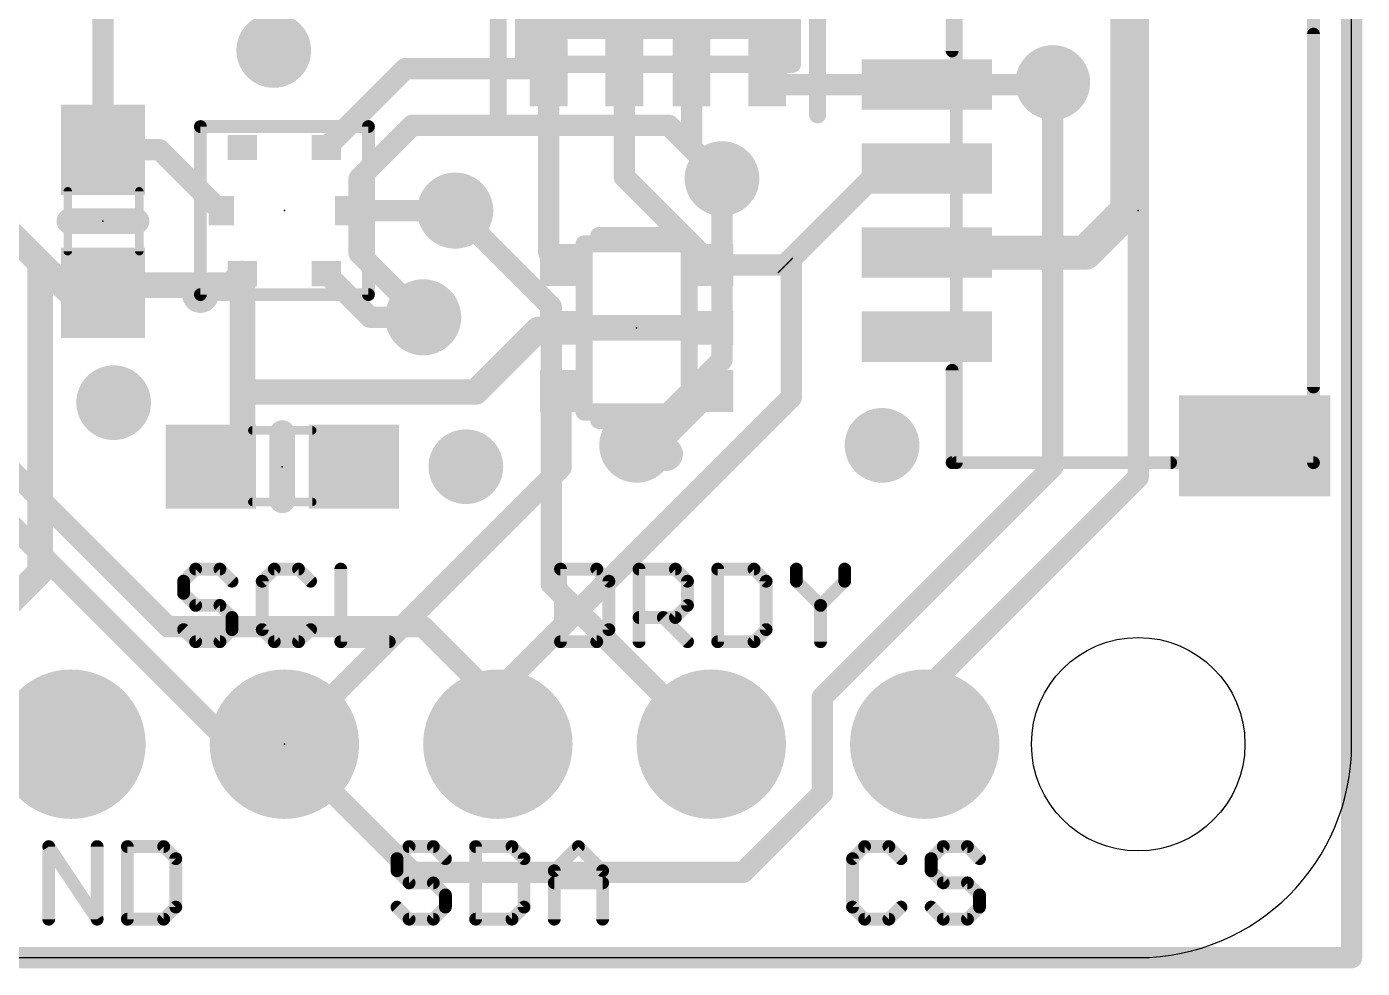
# Model space of a CAD drawing. Extents: x -0.1 to 25.5, y -0.1 to 17.9.
# Drawn here: x 9.63 to 25.53, y -0.13 to 11.08 of the extents above; entities that cross this region are included whole.
import ezdxf

# ---------------------------------------------------------------- set-up
doc = ezdxf.new("R2010")
doc.units = 0
for name, color, linetype in [('1', 12, 'CONTINUOUS'), ('16', 5, 'CONTINUOUS'), ('17', 110, 'CONTINUOUS'), ('18', 110, 'CONTINUOUS'), ('20', 53, 'CONTINUOUS'), ('21', 40, 'CONTINUOUS'), ('23', 40, 'CONTINUOUS'), ('51', 253, 'CONTINUOUS')]:
    doc.layers.add(name, color=color, linetype=linetype)

# ---------------------------------------------------------------- blocks, each defined once
blk = doc.blocks.new('RECT')
blk.add_solid([(-0.5, -0.5), (0.5, -0.5), (-0.5, 0.5), (0.5, 0.5)])
blk = doc.blocks.new('ROUNDP')
at = {"const_width": 0.5}
blk.add_lwpolyline([(0, -0.25, 1), (0, 0.25, 1), (0, -0.25)], format="xyb", dxfattribs=at)
blk = doc.blocks.new('ROUNDV')
at = {"const_width": 0.5}
blk.add_lwpolyline([(0, -0.25, 1), (0, 0.25, 1), (0, -0.25)], format="xyb", dxfattribs=at)

msp = doc.modelspace()

# ---------------------------------------------------------------- linework, layer by layer
at = {"layer": '1'}
for points, const_width in [([(25.4, 17.78), (25.4, 0)], 0.254), ([(10.541, 9.613), (10.541, 11.43)], 0.254), ([(22.733, 11.303), (22.733, 8.89)], 0.4064), ([(13.2, 9.64), (14.14, 10.58)], 0.254), ([(14.14, 10.58), (15.845, 10.58)], 0.254), ([(15.845, 10.58), (15.845, 8.389)], 0.254), ([(16.745, 10.58), (16.745, 9.289)], 0.254), ([(17.545, 10.58), (17.545, 9.633)], 0.254), ([(18.635, 10.39), (18.445, 10.58)], 0.254), ([(20.346, 10.39), (18.635, 10.39)], 0.254), ([(20.346, 10.39), (21.82, 10.39)], 0.254), ([(21.82, 10.39), (21.844, 10.414)], 0.254), ([(11.215, 9.613), (10.541, 9.613)], 0.254), ([(11.938, 8.89), (11.215, 9.613)], 0.254), ([(17.545, 9.633), (17.907, 9.271)], 0.254), ([(16.745, 9.289), (17.791, 8.243)], 0.254), ([(19.804, 9.39), (18.7325, 8.3185)], 0.254), ([(20.346, 9.39), (19.804, 9.39)], 0.254), ([(8.8675, 9.1948), (9.7931, 8.2691)], 0.3048), ([(22.733, 8.89), (22.233, 8.39)], 0.4064), ([(11.95, 8.89), (11.938, 8.89)], 0.254), ([(13.45, 8.89), (14.732, 8.89)], 0.254), ([(22.233, 8.39), (20.346, 8.39)], 0.4064), ([(15.845, 8.389), (15.991, 8.243)], 0.254), ([(18.7325, 8.3185), (18.657, 8.243)], 0.254), ([(18.7325, 8.3185), (18.7325, 6.6675)], 0.254), ([(9.7931, 8.2691), (10.1493, 7.913)], 0.3048), ([(9.7931, 8.2691), (9.7931, 4.5861)], 0.3048), ([(12.2, 8.14), (12.061, 8.001)], 0.3048), ([(12.2, 8.14), (12.2, 6.731)], 0.3048), ([(13.2, 8.14), (13.72, 7.62)], 0.254), ([(18.657, 8.243), (17.791, 8.243)], 0.254), ([(18.669, 8.231), (18.657, 8.243)], 0.254), ([(10.541, 7.913), (10.629, 8.001)], 0.3048), ([(12.061, 8.001), (10.629, 8.001)], 0.3048), ([(10.1493, 7.913), (10.541, 7.913)], 0.3048), ([(13.72, 7.62), (14.351, 7.62)], 0.254), ([(15.991, 7.493), (15.9736, 7.4756)], 0.3048), ([(15.991, 7.493), (17.791, 7.493)], 0.3048), ([(15.7207, 7.4756), (14.9761, 6.731)], 0.3048), ([(15.9736, 7.4756), (15.7207, 7.4756)], 0.3048), ([(12.2, 6.731), (12.2, 6.2174)], 0.3048), ([(14.9761, 6.731), (12.2, 6.731)], 0.3048), ([(15.991, 6.743), (15.991, 5.831)], 0.254), ([(17.144, 6.096), (17.791, 6.743)], 0.254), ([(18.7325, 6.6675), (15.24, 3.175)], 0.254), ([(12.2, 6.2174), (11.8246, 5.842)], 0.3048), ([(16.891, 6.096), (17.144, 6.096)], 0.254), ([(15.991, 5.831), (12.7, 2.54)], 0.254), ([(9.7931, 4.5861), (7.747, 2.54)], 0.3048), ([(15.24, 3.175), (15.24, 2.54)], 0.254), ([(25.4, 0), (0, 0)], 0.254)]:
    msp.add_lwpolyline(points, dxfattribs=dict(at, const_width=const_width))
for points, const_width in [([(14.14, 10.6435, 1), (14.14, 10.5165)], 0.127), ([(14.1849, 10.5351, 1), (14.0951, 10.6249)], 0.127), ([(15.9085, 10.58, 1), (15.7815, 10.58)], 0.127), ([(15.845, 10.5165, 1), (15.845, 10.6435)], 0.127), ([(16.8085, 10.58, 1), (16.6815, 10.58)], 0.127), ([(17.6085, 10.58, 1), (17.4815, 10.58)], 0.127), ([(18.4899, 10.6249, 1), (18.4001, 10.5351)], 0.127), ([(18.635, 10.4535, 1), (18.635, 10.3265)], 0.127), ([(18.5901, 10.3451, 1), (18.6799, 10.4349)], 0.127), ([(20.346, 10.4535, 1), (20.346, 10.3265)], 0.127), ([(20.346, 10.3265, 1), (20.346, 10.4535)], 0.127), ([(21.7751, 10.4349, 1), (21.8649, 10.3451)], 0.127), ([(21.8889, 10.3691, 1), (21.7991, 10.4589)], 0.127), ([(21.82, 10.3265, 1), (21.82, 10.4535)], 0.127), ([(10.541, 9.6765, 1), (10.541, 9.5495)], 0.127), ([(11.2599, 9.6579, 1), (11.1701, 9.5681)], 0.127), ([(11.215, 9.5495, 1), (11.215, 9.6765)], 0.127), ([(13.1551, 9.6849, 1), (13.2449, 9.5951)], 0.127), ([(17.5899, 9.6779, 1), (17.5001, 9.5881)], 0.127), ([(17.4815, 9.633, 1), (17.6085, 9.633)], 0.127), ([(10.4775, 9.613, 1), (10.6045, 9.613)], 0.127), ([(16.7899, 9.3339, 1), (16.7001, 9.2441)], 0.127), ([(17.8621, 9.2261, 1), (17.9519, 9.3159)], 0.127), ([(19.804, 9.4535, 1), (19.804, 9.3265)], 0.127), ([(19.8489, 9.3451, 1), (19.7591, 9.4349)], 0.127), ([(20.346, 9.3265, 1), (20.346, 9.4535)], 0.127), ([(16.6815, 9.289, 1), (16.8085, 9.289)], 0.127), ([(22.8048, 8.8182, 1), (22.6612, 8.9618)], 0.2032), ([(11.938, 8.9535, 1), (11.938, 8.8265)], 0.127), ([(11.8931, 8.8451, 1), (11.9829, 8.9349)], 0.127), ([(11.95, 8.8265, 1), (11.95, 8.9535)], 0.127), ([(13.45, 8.9535, 1), (13.45, 8.8265)], 0.127), ([(14.732, 8.8265, 1), (14.732, 8.9535)], 0.127), ([(22.6314, 8.89, 1), (22.8346, 8.89)], 0.2032), ([(20.346, 8.4916, 1), (20.346, 8.2884)], 0.2032), ([(22.233, 8.2884, 1), (22.233, 8.4916)], 0.2032), ([(15.8899, 8.4339, 1), (15.8001, 8.3441)], 0.127), ([(15.7815, 8.389, 1), (15.9085, 8.389)], 0.127), ([(18.796, 8.3185, 1), (18.669, 8.3185)], 0.127), ([(18.6876, 8.3634, 1), (18.7774, 8.2736)], 0.127), ([(18.7774, 8.2736, 1), (18.6876, 8.3634)], 0.127), ([(22.1612, 8.4618, 1), (22.3048, 8.3182)], 0.2032), ([(9.8693, 8.2691, 1), (9.7169, 8.2691)], 0.1524), ([(9.847, 8.323, 1), (9.7393, 8.2153)], 0.1524), ([(9.7393, 8.2153, 1), (9.847, 8.323)], 0.1524), ([(12.2762, 8.14, 1), (12.1238, 8.14)], 0.1524), ([(12.2539, 8.0861, 1), (12.1461, 8.1939)], 0.1524), ([(13.2449, 8.1849, 1), (13.1551, 8.0951)], 0.127), ([(15.9461, 8.1981, 1), (16.0359, 8.2879)], 0.127), ([(17.791, 8.3065, 1), (17.791, 8.1795)], 0.127), ([(17.7461, 8.1981, 1), (17.8359, 8.2879)], 0.127), ([(18.7019, 8.2879, 1), (18.6121, 8.1981)], 0.127), ([(18.6121, 8.2879, 1), (18.7019, 8.1981)], 0.127), ([(18.6241, 8.1861, 1), (18.7139, 8.2759)], 0.127), ([(18.657, 8.1795, 1), (18.657, 8.3065)], 0.127), ([(10.629, 8.0772, 1), (10.629, 7.9248)], 0.1524), ([(10.6829, 7.9471, 1), (10.5751, 8.0549)], 0.1524), ([(12.0071, 8.0549, 1), (12.1149, 7.9471)], 0.1524), ([(12.061, 7.9248, 1), (12.061, 8.0772)], 0.1524), ([(10.1493, 7.9892, 1), (10.1493, 7.8368)], 0.1524), ([(10.0954, 7.8591, 1), (10.2032, 7.9669)], 0.1524), ([(10.4871, 7.9669, 1), (10.5949, 7.8591)], 0.1524), ([(10.541, 7.8368, 1), (10.541, 7.9892)], 0.1524), ([(13.72, 7.6835, 1), (13.72, 7.5565)], 0.127), ([(13.6751, 7.5751, 1), (13.7649, 7.6649)], 0.127), ([(14.351, 7.5565, 1), (14.351, 7.6835)], 0.127), ([(15.991, 7.5692, 1), (15.991, 7.4168)], 0.1524), ([(16.0449, 7.4391, 1), (15.9371, 7.5469)], 0.1524), ([(17.791, 7.4168, 1), (17.791, 7.5692)], 0.1524), ([(15.7207, 7.5518, 1), (15.7207, 7.3994)], 0.1524), ([(15.7746, 7.4217, 1), (15.6668, 7.5295)], 0.1524), ([(15.9197, 7.5295, 1), (16.0275, 7.4217)], 0.1524), ([(15.9736, 7.3994, 1), (15.9736, 7.5518)], 0.1524), ([(12.2762, 6.731, 1), (12.1238, 6.731)], 0.1524), ([(12.2, 6.8072, 1), (12.2, 6.6548)], 0.1524), ([(14.9222, 6.7849, 1), (15.03, 6.6771)], 0.1524), ([(14.9761, 6.6548, 1), (14.9761, 6.8072)], 0.1524), ([(16.0545, 6.743, 1), (15.9275, 6.743)], 0.127), ([(17.8359, 6.6981, 1), (17.7461, 6.7879)], 0.127), ([(12.1238, 6.731, 1), (12.2762, 6.731)], 0.1524), ([(18.669, 6.6675, 1), (18.796, 6.6675)], 0.127), ([(18.7774, 6.6226, 1), (18.6876, 6.7124)], 0.127), ([(12.2539, 6.1635, 1), (12.1461, 6.2713)], 0.1524), ([(12.1238, 6.2174, 1), (12.2762, 6.2174)], 0.1524), ([(16.891, 6.1595, 1), (16.891, 6.0325)], 0.127), ([(17.0991, 6.1409, 1), (17.1889, 6.0511)], 0.127), ([(17.144, 6.0325, 1), (17.144, 6.1595)], 0.127), ([(11.7707, 5.8959, 1), (11.8785, 5.7881)], 0.1524), ([(15.9275, 5.831, 1), (16.0545, 5.831)], 0.127), ([(16.0359, 5.7861, 1), (15.9461, 5.8759)], 0.127), ([(9.7169, 4.5861, 1), (9.8693, 4.5861)], 0.1524), ([(9.847, 4.5323, 1), (9.7393, 4.64)], 0.1524), ([(15.3035, 3.175, 1), (15.1765, 3.175)], 0.127), ([(15.1951, 3.2199, 1), (15.2849, 3.1301)], 0.127), ([(12.6551, 2.5849, 1), (12.7449, 2.4951)], 0.127), ([(15.1765, 2.54, 1), (15.3035, 2.54)], 0.127), ([(25.3365, 0, 1), (25.4635, 0)], 0.127), ([(25.4, -0.0635, 1), (25.4, 0.0635)], 0.127)]:
    msp.add_lwpolyline(points, format="xyb", dxfattribs=dict(at, const_width=const_width))
at = {"layer": '16', "const_width": 0.254}
for points in [[(25.4, 17.78), (25.4, 0)], [(22.86, 11.811), (22.86, 5.715)], [(21.844, 10.414), (21.844, 5.842)], [(13.589, 9.271), (14.224, 9.906)], [(14.224, 9.906), (17.272, 9.906)], [(17.272, 9.906), (17.907, 9.271)], [(13.589, 8.382), (13.589, 9.271)], [(17.907, 9.271), (17.907, 7.112)], [(14.732, 8.89), (15.875, 7.747)], [(14.351, 7.62), (13.589, 8.382)], [(15.875, 7.747), (15.875, 4.445)], [(7.7459, 7.5057), (11.3146, 3.937)], [(17.907, 7.112), (16.891, 6.096)], [(12.065, 2.54), (7.747, 6.858)], [(19.1008, 3.0988), (21.844, 5.842)], [(22.86, 5.715), (20.32, 3.175)], [(15.875, 4.445), (17.78, 2.54)], [(11.3146, 3.937), (14.351, 3.937)], [(14.351, 3.937), (15.24, 3.048)], [(19.1008, 1.9558), (19.1008, 3.0988)], [(20.32, 3.175), (20.32, 2.54)], [(15.24, 3.048), (15.24, 2.54)], [(12.065, 2.54), (12.7, 2.54)], [(12.7, 2.54), (14.224, 1.016)], [(18.161, 1.016), (19.1008, 1.9558)], [(14.224, 1.016), (18.161, 1.016)], [(25.4, 0), (0, 0)]]:
    msp.add_lwpolyline(points, dxfattribs=at)
at = {"layer": '16', "const_width": 0.127}
for points in [[(21.9075, 10.414, 1), (21.7805, 10.414)], [(14.224, 9.9695, 1), (14.224, 9.8425)], [(14.2689, 9.8611, 1), (14.1791, 9.9509)], [(17.3169, 9.9509, 1), (17.2271, 9.8611)], [(17.272, 9.8425, 1), (17.272, 9.9695)], [(13.6525, 9.271, 1), (13.5255, 9.271)], [(13.5441, 9.3159, 1), (13.6339, 9.2261)], [(17.9705, 9.271, 1), (17.8435, 9.271)], [(17.8621, 9.2261, 1), (17.9519, 9.3159)], [(14.7769, 8.9349, 1), (14.6871, 8.8451)], [(13.6339, 8.4269, 1), (13.5441, 8.3371)], [(13.5255, 8.382, 1), (13.6525, 8.382)], [(15.9385, 7.747, 1), (15.8115, 7.747)], [(15.8301, 7.7021, 1), (15.9199, 7.7919)], [(14.3061, 7.5751, 1), (14.3959, 7.6649)], [(17.8435, 7.112, 1), (17.9705, 7.112)], [(17.9519, 7.0671, 1), (17.8621, 7.1569)], [(16.8461, 6.1409, 1), (16.9359, 6.0511)], [(21.7805, 5.842, 1), (21.9075, 5.842)], [(21.8889, 5.7971, 1), (21.7991, 5.8869)], [(22.7965, 5.715, 1), (22.9235, 5.715)], [(22.9049, 5.6701, 1), (22.8151, 5.7599)], [(15.9199, 4.4899, 1), (15.8301, 4.4001)], [(15.8115, 4.445, 1), (15.9385, 4.445)], [(11.3146, 4.0005, 1), (11.3146, 3.8735)], [(11.2697, 3.8921, 1), (11.3595, 3.9819)], [(14.3959, 3.9819, 1), (14.3061, 3.8921)], [(14.351, 3.8735, 1), (14.351, 4.0005)], [(19.1643, 3.0988, 1), (19.0373, 3.0988)], [(19.0559, 3.1437, 1), (19.1457, 3.0539)], [(20.3835, 3.175, 1), (20.2565, 3.175)], [(20.2751, 3.2199, 1), (20.3649, 3.1301)], [(15.3035, 3.048, 1), (15.1765, 3.048)], [(15.1951, 3.0031, 1), (15.2849, 3.0929)], [(12.065, 2.6035, 1), (12.065, 2.4765)], [(12.0201, 2.4951, 1), (12.1099, 2.5849)], [(12.7449, 2.5849, 1), (12.6551, 2.4951)], [(12.7, 2.4765, 1), (12.7, 2.6035)], [(15.1765, 2.54, 1), (15.3035, 2.54)], [(17.7351, 2.4951, 1), (17.8249, 2.5849)], [(20.2565, 2.54, 1), (20.3835, 2.54)], [(19.1457, 1.9109, 1), (19.0559, 2.0007)], [(19.0373, 1.9558, 1), (19.1643, 1.9558)], [(14.224, 1.0795, 1), (14.224, 0.9525)], [(14.1791, 0.9711, 1), (14.2689, 1.0609)], [(18.1161, 1.0609, 1), (18.2059, 0.9711)], [(18.161, 0.9525, 1), (18.161, 1.0795)], [(25.3365, 0, 1), (25.4635, 0)], [(25.4, -0.0635, 1), (25.4, 0.0635)]]:
    msp.add_lwpolyline(points, format="xyb", dxfattribs=at)
at = {"layer": '20'}
for p, q in [((25.4, 2.54), (25.4, 15.24)), ((2.54, 0), (22.86, 0))]:
    msp.add_line(p, q, dxfattribs=at)
msp.add_circle((22.86, 2.54), 1.27, dxfattribs=at)
msp.add_arc((22.86, 2.54), 2.54, 270, 0, dxfattribs=at)
at = {"layer": '21'}
for points, const_width in [([(15.245, 10.03), (15.245, 12.83)], 0.2032), ([(19.045, 12.83), (19.045, 10.03)], 0.2032), ([(20.646, 10.79), (20.646, 11.99)], 0.1524), ([(24.946, 6.79), (24.946, 10.99)], 0.1524), ([(11.7, 7.89), (11.7, 9.89)], 0.1524), ([(11.7, 9.89), (13.7, 9.89)], 0.1524), ([(13.7, 9.89), (13.7, 7.89)], 0.1524), ([(10.941, 8.763), (10.141, 8.763)], 0.3048), ([(16.441, 8.593), (17.341, 8.593)], 0.2032), ([(13.7, 7.89), (11.7, 7.89)], 0.1524), ([(20.646, 5.89), (20.646, 6.99)], 0.1524), ([(12.6746, 6.242), (12.6746, 5.442)], 0.3048), ([(16.441, 6.393), (17.341, 6.393)], 0.2032), ([(23.246, 5.89), (20.646, 5.89)], 0.1524), ([(11.644, 4.6235), (11.4999, 4.4795)], 0.1524), ([(11.9321, 4.6235), (11.644, 4.6235)], 0.1524), ([(12.0761, 4.4795), (11.9321, 4.6235)], 0.1524), ([(12.5795, 4.6235), (12.4354, 4.4795)], 0.1524), ([(12.8676, 4.6235), (12.5795, 4.6235)], 0.1524), ([(13.0117, 4.4795), (12.8676, 4.6235)], 0.1524), ([(13.371, 4.6235), (13.371, 3.7592)], 0.1524), ([(15.9852, 4.6235), (15.9852, 3.7592)], 0.1524), ([(16.4173, 4.6235), (15.9852, 4.6235)], 0.1524), ([(16.5614, 4.4795), (16.4173, 4.6235)], 0.1524), ([(16.9207, 3.7592), (16.9207, 4.6235)], 0.1524), ([(16.9207, 4.6235), (17.3529, 4.6235)], 0.1524), ([(17.3529, 4.6235), (17.4969, 4.4795)], 0.1524), ([(17.8562, 4.6235), (17.8562, 3.7592)], 0.1524), ([(18.2884, 4.6235), (17.8562, 4.6235)], 0.1524), ([(18.4324, 4.4795), (18.2884, 4.6235)], 0.1524), ([(18.7917, 4.6235), (18.7917, 4.4795)], 0.1524), ([(19.3679, 4.4795), (19.3679, 4.6235)], 0.1524), ([(11.4999, 4.4795), (11.4999, 4.3354)], 0.1524), ([(12.4354, 4.4795), (12.4354, 3.9033)], 0.1524), ([(16.5614, 3.9033), (16.5614, 4.4795)], 0.1524), ([(17.4969, 4.4795), (17.4969, 4.1914)], 0.1524), ([(18.4324, 3.9033), (18.4324, 4.4795)], 0.1524), ([(18.7917, 4.4795), (19.0798, 4.1914)], 0.1524), ([(19.0798, 4.1914), (19.3679, 4.4795)], 0.1524), ([(11.4999, 4.3354), (11.644, 4.1914)], 0.1524), ([(11.644, 4.1914), (11.9321, 4.1914)], 0.1524), ([(11.9321, 4.1914), (12.0761, 4.0473)], 0.1524), ([(17.4969, 4.1914), (17.3529, 4.0473)], 0.1524), ([(19.0798, 4.1914), (19.0798, 3.7592)], 0.1524), ([(11.644, 3.7592), (11.4999, 3.9033)], 0.1524), ([(12.0761, 3.9033), (11.9321, 3.7592)], 0.1524), ([(12.0761, 4.0473), (12.0761, 3.9033)], 0.1524), ([(12.4354, 3.9033), (12.5795, 3.7592)], 0.1524), ([(12.8676, 3.7592), (13.0117, 3.9033)], 0.1524), ([(16.4173, 3.7592), (16.5614, 3.9033)], 0.1524), ([(17.3529, 4.0473), (16.9207, 4.0473)], 0.1524), ([(17.2088, 4.0473), (17.4969, 3.7592)], 0.1524), ([(18.2884, 3.7592), (18.4324, 3.9033)], 0.1524), ([(11.9321, 3.7592), (11.644, 3.7592)], 0.1524), ([(12.5795, 3.7592), (12.8676, 3.7592)], 0.1524), ([(13.371, 3.7592), (13.9472, 3.7592)], 0.1524), ([(15.9852, 3.7592), (16.4173, 3.7592)], 0.1524), ([(17.8562, 3.7592), (18.2884, 3.7592)], 0.1524), ([(9.8954, 0.4572), (9.8954, 1.3215)], 0.1524), ([(9.8954, 1.3215), (10.4717, 0.4572)], 0.1524), ([(10.4717, 0.4572), (10.4717, 1.3215)], 0.1524), ([(10.831, 1.3215), (10.831, 0.4572)], 0.1524), ([(11.2631, 1.3215), (10.831, 1.3215)], 0.1524), ([(11.4072, 1.1775), (11.2631, 1.3215)], 0.1524), ([(14.184, 1.3215), (14.0399, 1.1775)], 0.1524), ([(14.4721, 1.3215), (14.184, 1.3215)], 0.1524), ([(14.6161, 1.1775), (14.4721, 1.3215)], 0.1524), ([(14.9754, 1.3215), (14.9754, 0.4572)], 0.1524), ([(15.4076, 1.3215), (14.9754, 1.3215)], 0.1524), ([(15.5517, 1.1775), (15.4076, 1.3215)], 0.1524), ([(15.911, 1.0334), (16.1991, 1.3215)], 0.1524), ([(16.1991, 1.3215), (16.4872, 1.0334)], 0.1524), ([(19.6047, 1.3215), (19.4607, 1.1775)], 0.1524), ([(19.8928, 1.3215), (19.6047, 1.3215)], 0.1524), ([(20.0369, 1.1775), (19.8928, 1.3215)], 0.1524), ([(20.5403, 1.3215), (20.3962, 1.1775)], 0.1524), ([(20.8284, 1.3215), (20.5403, 1.3215)], 0.1524), ([(20.9724, 1.1775), (20.8284, 1.3215)], 0.1524), ([(11.4072, 0.6013), (11.4072, 1.1775)], 0.1524), ([(14.0399, 1.1775), (14.0399, 1.0334)], 0.1524), ([(15.5517, 0.6013), (15.5517, 1.1775)], 0.1524), ([(19.4607, 1.1775), (19.4607, 0.6013)], 0.1524), ([(20.3962, 1.1775), (20.3962, 1.0334)], 0.1524), ([(14.0399, 1.0334), (14.184, 0.8894)], 0.1524), ([(14.184, 0.8894), (14.4721, 0.8894)], 0.1524), ([(14.4721, 0.8894), (14.6161, 0.7453)], 0.1524), ([(15.911, 0.4572), (15.911, 1.0334)], 0.1524), ([(15.911, 0.8894), (16.4872, 0.8894)], 0.1524), ([(16.4872, 1.0334), (16.4872, 0.4572)], 0.1524), ([(20.3962, 1.0334), (20.5403, 0.8894)], 0.1524), ([(20.5403, 0.8894), (20.8284, 0.8894)], 0.1524), ([(20.8284, 0.8894), (20.9724, 0.7453)], 0.1524), ([(14.6161, 0.7453), (14.6161, 0.6013)], 0.1524), ([(20.9724, 0.7453), (20.9724, 0.6013)], 0.1524), ([(11.2631, 0.4572), (11.4072, 0.6013)], 0.1524), ([(14.184, 0.4572), (14.0399, 0.6013)], 0.1524), ([(14.6161, 0.6013), (14.4721, 0.4572)], 0.1524), ([(15.4076, 0.4572), (15.5517, 0.6013)], 0.1524), ([(19.4607, 0.6013), (19.6047, 0.4572)], 0.1524), ([(19.8928, 0.4572), (20.0369, 0.6013)], 0.1524), ([(20.5403, 0.4572), (20.3962, 0.6013)], 0.1524), ([(20.9724, 0.6013), (20.8284, 0.4572)], 0.1524), ([(10.831, 0.4572), (11.2631, 0.4572)], 0.1524), ([(14.4721, 0.4572), (14.184, 0.4572)], 0.1524), ([(14.9754, 0.4572), (15.4076, 0.4572)], 0.1524), ([(19.6047, 0.4572), (19.8928, 0.4572)], 0.1524), ([(20.8284, 0.4572), (20.5403, 0.4572)], 0.1524)]:
    msp.add_lwpolyline(points, dxfattribs=dict(at, const_width=const_width))
for points, const_width in [([(24.9841, 10.99, 1), (24.9079, 10.99)], 0.0762), ([(20.6079, 10.79, 1), (20.6841, 10.79)], 0.0762), ([(15.1942, 10.03, 1), (15.2958, 10.03)], 0.1016), ([(18.9942, 10.03, 1), (19.0958, 10.03)], 0.1016), ([(11.7381, 9.89, 1), (11.6619, 9.89)], 0.0762), ([(11.7, 9.9281, 1), (11.7, 9.8519)], 0.0762), ([(13.7381, 9.89, 1), (13.6619, 9.89)], 0.0762), ([(13.7, 9.8519, 1), (13.7, 9.9281)], 0.0762), ([(10.141, 8.8392, 1), (10.141, 8.6868)], 0.1524), ([(10.941, 8.6868, 1), (10.941, 8.8392)], 0.1524), ([(16.441, 8.6438, 1), (16.441, 8.5422)], 0.1016), ([(17.341, 8.5422, 1), (17.341, 8.6438)], 0.1016), ([(11.7, 7.7486, 1), (11.7, 8.0314, 1), (11.7, 7.7486)], 0.1524), ([(11.7, 7.9281, 1), (11.7, 7.8519)], 0.0762), ([(13.7, 7.8519, 1), (13.7, 7.9281)], 0.0762), ([(11.6619, 7.89, 1), (11.7381, 7.89)], 0.0762), ([(13.6619, 7.89, 1), (13.7381, 7.89)], 0.0762), ([(20.6841, 6.99, 1), (20.6079, 6.99)], 0.0762), ([(24.9079, 6.79, 1), (24.9841, 6.79)], 0.0762), ([(12.7508, 6.242, 1), (12.5984, 6.242)], 0.1524), ([(16.441, 6.4438, 1), (16.441, 6.3422)], 0.1016), ([(17.341, 6.3422, 1), (17.341, 6.4438)], 0.1016), ([(17.241, 5.893, 1), (17.241, 6.093, 1), (17.241, 5.893)], 0.2032), ([(20.646, 5.9281, 1), (20.646, 5.8519)], 0.0762), ([(20.6079, 5.89, 1), (20.6841, 5.89)], 0.0762), ([(23.246, 5.8519, 1), (23.246, 5.9281)], 0.0762), ([(12.5984, 5.442, 1), (12.7508, 5.442)], 0.1524), ([(11.644, 4.6616, 1), (11.644, 4.5854)], 0.0762), ([(11.6709, 4.5966, 1), (11.617, 4.6505)], 0.0762), ([(11.959, 4.6505, 1), (11.9051, 4.5966)], 0.0762), ([(11.9321, 4.5854, 1), (11.9321, 4.6616)], 0.0762), ([(12.5795, 4.6616, 1), (12.5795, 4.5854)], 0.0762), ([(12.6064, 4.5966, 1), (12.5526, 4.6505)], 0.0762), ([(12.8946, 4.6505, 1), (12.8407, 4.5966)], 0.0762), ([(12.8676, 4.5854, 1), (12.8676, 4.6616)], 0.0762), ([(13.4091, 4.6235, 1), (13.3329, 4.6235)], 0.0762), ([(16.0233, 4.6235, 1), (15.9471, 4.6235)], 0.0762), ([(15.9852, 4.6616, 1), (15.9852, 4.5854)], 0.0762), ([(16.4443, 4.6505, 1), (16.3904, 4.5966)], 0.0762), ([(16.4173, 4.5854, 1), (16.4173, 4.6616)], 0.0762), ([(16.9588, 4.6235, 1), (16.8826, 4.6235)], 0.0762), ([(16.9207, 4.6616, 1), (16.9207, 4.5854)], 0.0762), ([(17.3798, 4.6505, 1), (17.3259, 4.5966)], 0.0762), ([(17.3529, 4.5854, 1), (17.3529, 4.6616)], 0.0762), ([(17.8943, 4.6235, 1), (17.8181, 4.6235)], 0.0762), ([(17.8562, 4.6616, 1), (17.8562, 4.5854)], 0.0762), ([(18.3153, 4.6505, 1), (18.2614, 4.5966)], 0.0762), ([(18.2884, 4.5854, 1), (18.2884, 4.6616)], 0.0762), ([(18.8298, 4.6235, 1), (18.7536, 4.6235)], 0.0762), ([(19.406, 4.6235, 1), (19.3298, 4.6235)], 0.0762), ([(11.538, 4.4795, 1), (11.4618, 4.4795)], 0.0762), ([(11.473, 4.5064, 1), (11.5269, 4.4525)], 0.0762), ([(12.0492, 4.4525, 1), (12.1031, 4.5064)], 0.0762), ([(12.4735, 4.4795, 1), (12.3973, 4.4795)], 0.0762), ([(12.4085, 4.5064, 1), (12.4624, 4.4525)], 0.0762), ([(12.9847, 4.4525, 1), (13.0386, 4.5064)], 0.0762), ([(16.5995, 4.4795, 1), (16.5233, 4.4795)], 0.0762), ([(16.5344, 4.4525, 1), (16.5883, 4.5064)], 0.0762), ([(17.535, 4.4795, 1), (17.4588, 4.4795)], 0.0762), ([(17.47, 4.4525, 1), (17.5238, 4.5064)], 0.0762), ([(18.4705, 4.4795, 1), (18.3943, 4.4795)], 0.0762), ([(18.4055, 4.4525, 1), (18.4594, 4.5064)], 0.0762), ([(18.8187, 4.5064, 1), (18.7648, 4.4525)], 0.0762), ([(18.7536, 4.4795, 1), (18.8298, 4.4795)], 0.0762), ([(19.3298, 4.4795, 1), (19.406, 4.4795)], 0.0762), ([(19.3949, 4.4525, 1), (19.341, 4.5064)], 0.0762), ([(11.5269, 4.3624, 1), (11.473, 4.3085)], 0.0762), ([(11.4618, 4.3354, 1), (11.538, 4.3354)], 0.0762), ([(11.644, 4.2295, 1), (11.644, 4.1533)], 0.0762), ([(11.617, 4.1644, 1), (11.6709, 4.2183)], 0.0762), ([(11.959, 4.2183, 1), (11.9051, 4.1644)], 0.0762), ([(11.9321, 4.1533, 1), (11.9321, 4.2295)], 0.0762), ([(17.4588, 4.1914, 1), (17.535, 4.1914)], 0.0762), ([(17.5238, 4.1644, 1), (17.47, 4.2183)], 0.0762), ([(19.1179, 4.1914, 1), (19.0417, 4.1914)], 0.0762), ([(19.0529, 4.2183, 1), (19.1068, 4.1644)], 0.0762), ([(19.0529, 4.1644, 1), (19.1068, 4.2183)], 0.0762), ([(11.5269, 3.9302, 1), (11.473, 3.8763)], 0.0762), ([(12.1142, 4.0473, 1), (12.038, 4.0473)], 0.0762), ([(12.0492, 4.0204, 1), (12.1031, 4.0743)], 0.0762), ([(12.1031, 3.8763, 1), (12.0492, 3.9302)], 0.0762), ([(12.4624, 3.9302, 1), (12.4085, 3.8763)], 0.0762), ([(13.0386, 3.8763, 1), (12.9847, 3.9302)], 0.0762), ([(16.5883, 3.8763, 1), (16.5344, 3.9302)], 0.0762), ([(16.9207, 4.0854, 1), (16.9207, 4.0092)], 0.0762), ([(17.2357, 4.0743, 1), (17.1819, 4.0204)], 0.0762), ([(17.3259, 4.0743, 1), (17.3798, 4.0204)], 0.0762), ([(17.3529, 4.0092, 1), (17.3529, 4.0854)], 0.0762), ([(18.4594, 3.8763, 1), (18.4055, 3.9302)], 0.0762), ([(11.644, 3.7973, 1), (11.644, 3.7211)], 0.0762), ([(11.617, 3.7323, 1), (11.6709, 3.7861)], 0.0762), ([(11.9051, 3.7861, 1), (11.959, 3.7323)], 0.0762), ([(11.9321, 3.7211, 1), (11.9321, 3.7973)], 0.0762), ([(12.038, 3.9033, 1), (12.1142, 3.9033)], 0.0762), ([(12.3973, 3.9033, 1), (12.4735, 3.9033)], 0.0762), ([(12.5795, 3.7973, 1), (12.5795, 3.7211)], 0.0762), ([(12.5526, 3.7323, 1), (12.6064, 3.7861)], 0.0762), ([(12.8407, 3.7861, 1), (12.8946, 3.7323)], 0.0762), ([(12.8676, 3.7211, 1), (12.8676, 3.7973)], 0.0762), ([(13.371, 3.7973, 1), (13.371, 3.7211)], 0.0762), ([(13.9472, 3.7211, 1), (13.9472, 3.7973)], 0.0762), ([(15.9852, 3.7973, 1), (15.9852, 3.7211)], 0.0762), ([(16.3904, 3.7861, 1), (16.4443, 3.7323)], 0.0762), ([(16.4173, 3.7211, 1), (16.4173, 3.7973)], 0.0762), ([(16.5233, 3.9033, 1), (16.5995, 3.9033)], 0.0762), ([(17.47, 3.7323, 1), (17.5238, 3.7861)], 0.0762), ([(17.8562, 3.7973, 1), (17.8562, 3.7211)], 0.0762), ([(18.2614, 3.7861, 1), (18.3153, 3.7323)], 0.0762), ([(18.2884, 3.7211, 1), (18.2884, 3.7973)], 0.0762), ([(18.3943, 3.9033, 1), (18.4705, 3.9033)], 0.0762), ([(13.3329, 3.7592, 1), (13.4091, 3.7592)], 0.0762), ([(15.9471, 3.7592, 1), (16.0233, 3.7592)], 0.0762), ([(16.8826, 3.7592, 1), (16.9588, 3.7592)], 0.0762), ([(17.8181, 3.7592, 1), (17.8943, 3.7592)], 0.0762), ([(19.0417, 3.7592, 1), (19.1179, 3.7592)], 0.0762), ([(9.9271, 1.3427, 1), (9.8637, 1.3004)], 0.0762), ([(9.9335, 1.3215, 1), (9.8573, 1.3215)], 0.0762), ([(10.5098, 1.3215, 1), (10.4336, 1.3215)], 0.0762), ([(10.8691, 1.3215, 1), (10.7929, 1.3215)], 0.0762), ([(10.831, 1.3596, 1), (10.831, 1.2834)], 0.0762), ([(11.2901, 1.3485, 1), (11.2362, 1.2946)], 0.0762), ([(11.2631, 1.2834, 1), (11.2631, 1.3596)], 0.0762), ([(14.184, 1.3596, 1), (14.184, 1.2834)], 0.0762), ([(14.2109, 1.2946, 1), (14.157, 1.3485)], 0.0762), ([(14.499, 1.3485, 1), (14.4451, 1.2946)], 0.0762), ([(14.4721, 1.2834, 1), (14.4721, 1.3596)], 0.0762), ([(15.0135, 1.3215, 1), (14.9373, 1.3215)], 0.0762), ([(14.9754, 1.3596, 1), (14.9754, 1.2834)], 0.0762), ([(15.4346, 1.3485, 1), (15.3807, 1.2946)], 0.0762), ([(15.4076, 1.2834, 1), (15.4076, 1.3596)], 0.0762), ([(16.226, 1.3485, 1), (16.1721, 1.2946)], 0.0762), ([(16.226, 1.2946, 1), (16.1721, 1.3485)], 0.0762), ([(19.6047, 1.3596, 1), (19.6047, 1.2834)], 0.0762), ([(19.6317, 1.2946, 1), (19.5778, 1.3485)], 0.0762), ([(19.9198, 1.3485, 1), (19.8659, 1.2946)], 0.0762), ([(19.8928, 1.2834, 1), (19.8928, 1.3596)], 0.0762), ([(20.5403, 1.3596, 1), (20.5403, 1.2834)], 0.0762), ([(20.5672, 1.2946, 1), (20.5133, 1.3485)], 0.0762), ([(20.8553, 1.3485, 1), (20.8014, 1.2946)], 0.0762), ([(20.8284, 1.2834, 1), (20.8284, 1.3596)], 0.0762), ([(11.4453, 1.1775, 1), (11.3691, 1.1775)], 0.0762), ([(11.3802, 1.1505, 1), (11.4341, 1.2044)], 0.0762), ([(14.078, 1.1775, 1), (14.0018, 1.1775)], 0.0762), ([(14.013, 1.2044, 1), (14.0669, 1.1505)], 0.0762), ([(14.5892, 1.1505, 1), (14.6431, 1.2044)], 0.0762), ([(15.5898, 1.1775, 1), (15.5136, 1.1775)], 0.0762), ([(15.5247, 1.1505, 1), (15.5786, 1.2044)], 0.0762), ([(19.4337, 1.2044, 1), (19.4876, 1.1505)], 0.0762), ([(19.4988, 1.1775, 1), (19.4226, 1.1775)], 0.0762), ([(20.01, 1.1505, 1), (20.0638, 1.2044)], 0.0762), ([(20.4343, 1.1775, 1), (20.3581, 1.1775)], 0.0762), ([(20.3693, 1.2044, 1), (20.4231, 1.1505)], 0.0762), ([(20.9455, 1.1505, 1), (20.9994, 1.2044)], 0.0762), ([(14.0669, 1.0604, 1), (14.013, 1.0065)], 0.0762), ([(14.0018, 1.0334, 1), (14.078, 1.0334)], 0.0762), ([(14.184, 0.9275, 1), (14.184, 0.8513)], 0.0762), ([(14.157, 0.8624, 1), (14.2109, 0.9163)], 0.0762), ([(14.499, 0.9163, 1), (14.4451, 0.8624)], 0.0762), ([(14.4721, 0.8513, 1), (14.4721, 0.9275)], 0.0762), ([(15.884, 1.0604, 1), (15.9379, 1.0065)], 0.0762), ([(15.9491, 1.0334, 1), (15.8729, 1.0334)], 0.0762), ([(15.911, 0.9275, 1), (15.911, 0.8513)], 0.0762), ([(16.5253, 1.0334, 1), (16.4491, 1.0334)], 0.0762), ([(16.4602, 1.0065, 1), (16.5141, 1.0604)], 0.0762), ([(16.4872, 0.8513, 1), (16.4872, 0.9275)], 0.0762), ([(20.4231, 1.0604, 1), (20.3693, 1.0065)], 0.0762), ([(20.3581, 1.0334, 1), (20.4343, 1.0334)], 0.0762), ([(20.5403, 0.9275, 1), (20.5403, 0.8513)], 0.0762), ([(20.5133, 0.8624, 1), (20.5672, 0.9163)], 0.0762), ([(20.8553, 0.9163, 1), (20.8014, 0.8624)], 0.0762), ([(20.8284, 0.8513, 1), (20.8284, 0.9275)], 0.0762), ([(14.6542, 0.7453, 1), (14.578, 0.7453)], 0.0762), ([(14.5892, 0.7184, 1), (14.6431, 0.7723)], 0.0762), ([(21.0105, 0.7453, 1), (20.9343, 0.7453)], 0.0762), ([(20.9455, 0.7184, 1), (20.9994, 0.7723)], 0.0762), ([(11.3691, 0.6013, 1), (11.4453, 0.6013)], 0.0762), ([(11.4341, 0.5743, 1), (11.3802, 0.6282)], 0.0762), ([(14.0669, 0.6282, 1), (14.013, 0.5743)], 0.0762), ([(14.578, 0.6013, 1), (14.6542, 0.6013)], 0.0762), ([(14.6431, 0.5743, 1), (14.5892, 0.6282)], 0.0762), ([(15.5136, 0.6013, 1), (15.5898, 0.6013)], 0.0762), ([(15.5786, 0.5743, 1), (15.5247, 0.6282)], 0.0762), ([(19.4876, 0.6282, 1), (19.4337, 0.5743)], 0.0762), ([(19.4226, 0.6013, 1), (19.4988, 0.6013)], 0.0762), ([(20.0638, 0.5743, 1), (20.01, 0.6282)], 0.0762), ([(20.4231, 0.6282, 1), (20.3693, 0.5743)], 0.0762), ([(20.9343, 0.6013, 1), (21.0105, 0.6013)], 0.0762), ([(20.9994, 0.5743, 1), (20.9455, 0.6282)], 0.0762), ([(9.8573, 0.4572, 1), (9.9335, 0.4572)], 0.0762), ([(10.4336, 0.4572, 1), (10.5098, 0.4572)], 0.0762), ([(10.44, 0.4361, 1), (10.5034, 0.4783)], 0.0762), ([(10.831, 0.4953, 1), (10.831, 0.4191)], 0.0762), ([(10.7929, 0.4572, 1), (10.8691, 0.4572)], 0.0762), ([(11.2362, 0.4841, 1), (11.2901, 0.4303)], 0.0762), ([(11.2631, 0.4191, 1), (11.2631, 0.4953)], 0.0762), ([(14.184, 0.4953, 1), (14.184, 0.4191)], 0.0762), ([(14.157, 0.4303, 1), (14.2109, 0.4841)], 0.0762), ([(14.4451, 0.4841, 1), (14.499, 0.4303)], 0.0762), ([(14.4721, 0.4191, 1), (14.4721, 0.4953)], 0.0762), ([(14.9754, 0.4953, 1), (14.9754, 0.4191)], 0.0762), ([(14.9373, 0.4572, 1), (15.0135, 0.4572)], 0.0762), ([(15.3807, 0.4841, 1), (15.4346, 0.4303)], 0.0762), ([(15.4076, 0.4191, 1), (15.4076, 0.4953)], 0.0762), ([(15.8729, 0.4572, 1), (15.9491, 0.4572)], 0.0762), ([(16.4491, 0.4572, 1), (16.5253, 0.4572)], 0.0762), ([(19.6047, 0.4953, 1), (19.6047, 0.4191)], 0.0762), ([(19.5778, 0.4303, 1), (19.6317, 0.4841)], 0.0762), ([(19.8659, 0.4841, 1), (19.9198, 0.4303)], 0.0762), ([(19.8928, 0.4191, 1), (19.8928, 0.4953)], 0.0762), ([(20.5403, 0.4953, 1), (20.5403, 0.4191)], 0.0762), ([(20.5133, 0.4303, 1), (20.5672, 0.4841)], 0.0762), ([(20.8014, 0.4841, 1), (20.8553, 0.4303)], 0.0762), ([(20.8284, 0.4191, 1), (20.8284, 0.4953)], 0.0762)]:
    msp.add_lwpolyline(points, format="xyb", dxfattribs=dict(at, const_width=const_width))
at = {"layer": '23'}
for p in [(10.541, 8.763), (12.7, 8.89), (22.86, 8.89), (16.891, 7.493), (12.6746, 5.842), (12.7, 2.54)]:
    msp.add_point(p, dxfattribs=at)
at = {"layer": '51'}
for points, const_width in [([(15.545, 10.63), (15.545, 12.23)], 0.2032), ([(18.745, 12.23), (18.745, 10.63)], 0.2032), ([(20.696, 5.89), (20.696, 11.99)], 0.1524), ([(24.946, 11.99), (24.946, 5.89)], 0.1524), ([(18.745, 10.63), (15.545, 10.63)], 0.2032), ([(11.7, 7.89), (11.7, 9.89)], 0.1524), ([(11.7, 9.89), (13.7, 9.89)], 0.1524), ([(13.7, 9.89), (13.7, 7.89)], 0.1524), ([(10.122, 9.119), (10.122, 8.407)], 0.1016), ([(10.973, 9.119), (10.973, 8.407)], 0.1016), ([(16.266, 8.493), (17.516, 8.493)], 0.2032), ([(16.266, 6.493), (16.266, 8.493)], 0.2032), ([(17.516, 8.493), (17.516, 6.493)], 0.2032), ([(13.7, 7.89), (11.7, 7.89)], 0.1524), ([(17.516, 6.493), (16.266, 6.493)], 0.2032), ([(12.3186, 6.274), (13.0306, 6.274)], 0.1016), ([(24.946, 5.89), (20.696, 5.89)], 0.1524), ([(12.3186, 5.423), (13.0306, 5.423)], 0.1016)]:
    msp.add_lwpolyline(points, dxfattribs=dict(at, const_width=const_width))
for points, const_width in [([(15.545, 10.6808, 1), (15.545, 10.5792)], 0.1016), ([(15.4942, 10.63, 1), (15.5958, 10.63)], 0.1016), ([(18.6942, 10.63, 1), (18.7958, 10.63)], 0.1016), ([(18.745, 10.5792, 1), (18.745, 10.6808)], 0.1016), ([(11.7381, 9.89, 1), (11.6619, 9.89)], 0.0762), ([(11.7, 9.9281, 1), (11.7, 9.8519)], 0.0762), ([(13.7381, 9.89, 1), (13.6619, 9.89)], 0.0762), ([(13.7, 9.8519, 1), (13.7, 9.9281)], 0.0762), ([(10.1474, 9.119, 1), (10.0966, 9.119)], 0.0508), ([(10.9984, 9.119, 1), (10.9476, 9.119)], 0.0508), ([(16.266, 8.5438, 1), (16.266, 8.4422)], 0.1016), ([(16.3168, 8.493, 1), (16.2152, 8.493)], 0.1016), ([(17.5668, 8.493, 1), (17.4652, 8.493)], 0.1016), ([(17.516, 8.4422, 1), (17.516, 8.5438)], 0.1016), ([(10.0966, 8.407, 1), (10.1474, 8.407)], 0.0508), ([(10.9476, 8.407, 1), (10.9984, 8.407)], 0.0508), ([(11.7, 7.79, 1), (11.7, 7.99, 1), (11.7, 7.79)], 0.1524), ([(11.7, 7.9281, 1), (11.7, 7.8519)], 0.0762), ([(13.7, 7.8519, 1), (13.7, 7.9281)], 0.0762), ([(11.6619, 7.89, 1), (11.7381, 7.89)], 0.0762), ([(13.6619, 7.89, 1), (13.7381, 7.89)], 0.0762), ([(16.266, 6.5438, 1), (16.266, 6.4422)], 0.1016), ([(16.2152, 6.493, 1), (16.3168, 6.493)], 0.1016), ([(17.4652, 6.493, 1), (17.5668, 6.493)], 0.1016), ([(17.516, 6.4422, 1), (17.516, 6.5438)], 0.1016), ([(12.3186, 6.2994, 1), (12.3186, 6.2486)], 0.0508), ([(13.0306, 6.2486, 1), (13.0306, 6.2994)], 0.0508), ([(20.696, 5.9281, 1), (20.696, 5.8519)], 0.0762), ([(20.6579, 5.89, 1), (20.7341, 5.89)], 0.0762), ([(24.9079, 5.89, 1), (24.9841, 5.89)], 0.0762), ([(24.946, 5.8519, 1), (24.946, 5.9281)], 0.0762), ([(12.3186, 5.4484, 1), (12.3186, 5.3976)], 0.0508), ([(13.0306, 5.3976, 1), (13.0306, 5.4484)], 0.0508)]:
    msp.add_lwpolyline(points, format="xyb", dxfattribs=dict(at, const_width=const_width))

# ---------------------------------------------------------------- block references
at = {"layer": '1'}
for p, xscale, yscale, rotation in [((15.845, 10.58), 0.45, 0.9, 180), ((16.745, 10.58), 0.45, 0.9, 180), ((17.545, 10.58), 0.45, 0.9, 180), ((18.445, 10.58), 0.45, 0.9, 180), ((20.346, 10.39), 1.55, 0.6, 180), ((12.2, 9.64), 0.3, 0.35, 270), ((13.2, 9.64), 0.3, 0.35, 270), ((20.346, 9.39), 1.55, 0.6, 180), ((11.95, 8.89), 0.3, 0.35, 180), ((13.45, 8.89), 0.3, 0.35, 180), ((20.346, 8.39), 1.55, 0.6, 180), ((15.991, 8.243), 0.5, 0.5, 90), ((17.791, 8.243), 0.5, 0.5, 90), ((12.2, 8.14), 0.3, 0.35, 270), ((13.2, 8.14), 0.3, 0.35, 270), ((15.991, 7.493), 0.4, 0.5, 90), ((17.791, 7.493), 0.4, 0.5, 90), ((20.346, 7.39), 1.55, 0.6, 180), ((15.991, 6.743), 0.5, 0.5, 90), ((17.791, 6.743), 0.5, 0.5, 90), ((24.246, 6.09), 1.8, 1.2, 180)]:
    msp.add_blockref('RECT', p, dxfattribs=dict(at, xscale=xscale, yscale=yscale, rotation=rotation))
at = {"layer": '1', "xscale": 1.075, "rotation": 270}
for p in [(10.541, 9.613), (10.541, 7.913)]:
    msp.add_blockref('RECT', p, dxfattribs=at)
at = {"layer": '1', "xscale": 1.075}
for p in [(11.8246, 5.842), (13.5246, 5.842)]:
    msp.add_blockref('RECT', p, dxfattribs=at)
at = {"layer": '17', "xscale": 1.778, "yscale": 1.778, "rotation": 90}
for p in [(10.16, 2.54), (10.16, 2.54), (12.7, 2.54), (12.7, 2.54), (15.24, 2.54), (15.24, 2.54), (17.78, 2.54), (17.78, 2.54), (20.32, 2.54), (20.32, 2.54)]:
    msp.add_blockref('ROUNDP', p, dxfattribs=at)
at = {"layer": '18'}
for p, xscale, yscale in [((12.573, 10.795), 0.889, 0.889), ((12.573, 10.795), 0.889, 0.889), ((21.844, 10.414), 0.889, 0.889), ((21.844, 10.414), 0.889, 0.889), ((17.907, 9.271), 0.889, 0.889), ((17.907, 9.271), 0.889, 0.889), ((14.732, 8.89), 0.9064, 0.9064), ((14.732, 8.89), 0.9064, 0.9064), ((14.351, 7.62), 0.9064, 0.9064), ((14.351, 7.62), 0.9064, 0.9064), ((10.668, 6.604), 0.889, 0.889), ((10.668, 6.604), 0.889, 0.889), ((16.891, 6.096), 0.889, 0.889), ((16.891, 6.096), 0.889, 0.889), ((19.812, 6.096), 0.889, 0.889), ((19.812, 6.096), 0.889, 0.889), ((14.859, 5.842), 0.889, 0.889), ((14.859, 5.842), 0.889, 0.889)]:
    msp.add_blockref('ROUNDV', p, dxfattribs=dict(at, xscale=xscale, yscale=yscale))
at = {"layer": '51', "xscale": 3.1, "rotation": 180}
msp.add_blockref('RECT', (17.145, 11.43), dxfattribs=at)
at = {"layer": '51'}
for p, xscale, yscale, rotation in [((10.5461, 9.3512), 0.5001, 0.95, 270), ((10.5461, 8.1828), 0.5001, 0.95, 270), ((16.016, 8.143), 0.25, 0.35, 90), ((17.766, 8.143), 0.25, 0.35, 90), ((16.016, 7.493), 0.25, 0.35, 90), ((17.766, 7.493), 0.25, 0.35, 90), ((16.016, 6.843), 0.25, 0.35, 90), ((17.766, 6.843), 0.25, 0.35, 90)]:
    msp.add_blockref('RECT', p, dxfattribs=dict(at, xscale=xscale, yscale=yscale, rotation=rotation))
for p, xscale, yscale in [((12.0865, 5.8471), 0.5001, 0.95), ((13.2549, 5.8471), 0.5001, 0.95), ((10.16, 2.54), 0.508, 0.508), ((12.7, 2.54), 0.508, 0.508), ((15.24, 2.54), 0.508, 0.508), ((17.78, 2.54), 0.508, 0.508), ((20.32, 2.54), 0.508, 0.508)]:
    msp.add_blockref('RECT', p, dxfattribs=dict(at, xscale=xscale, yscale=yscale))

doc.saveas('drawing.dxf')
